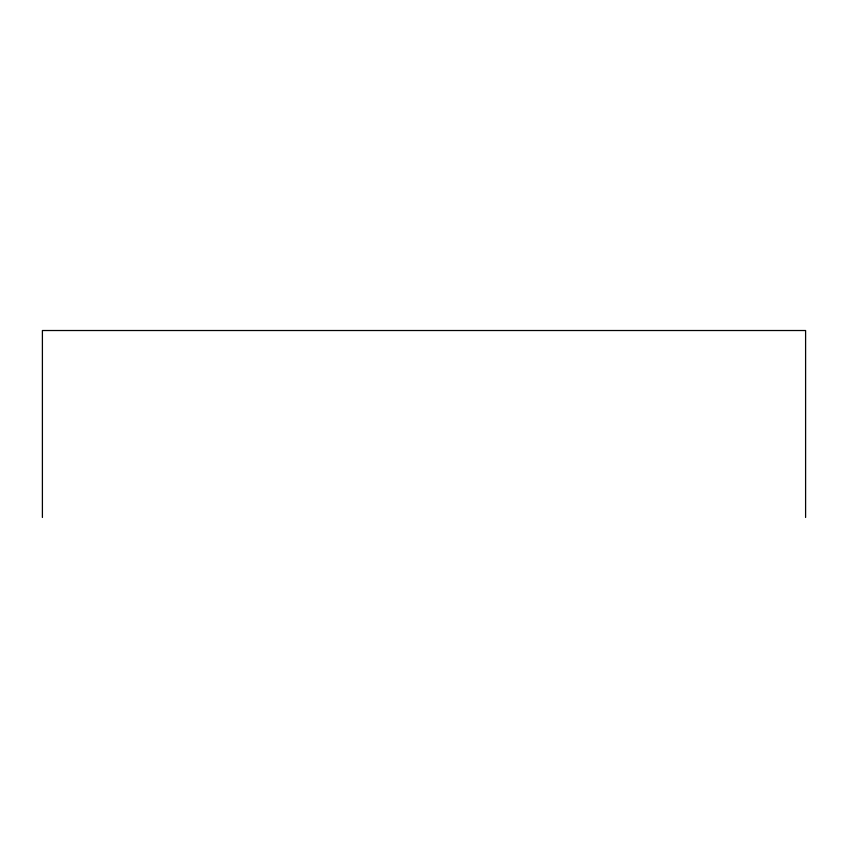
<?xml version="1.0" encoding="UTF-8"?>
<svg xmlns="http://www.w3.org/2000/svg" width="848" height="848" viewBox="0 0 848 848"><rect width="100%" height="100%" fill="white"/><g stroke="black" fill="none" stroke-linecap="round" stroke-linejoin="round"><path stroke-width="1.27" d="M805.6 517.481L805.6 330.519L42.4 330.519L42.4 517.481"/></g></svg>
